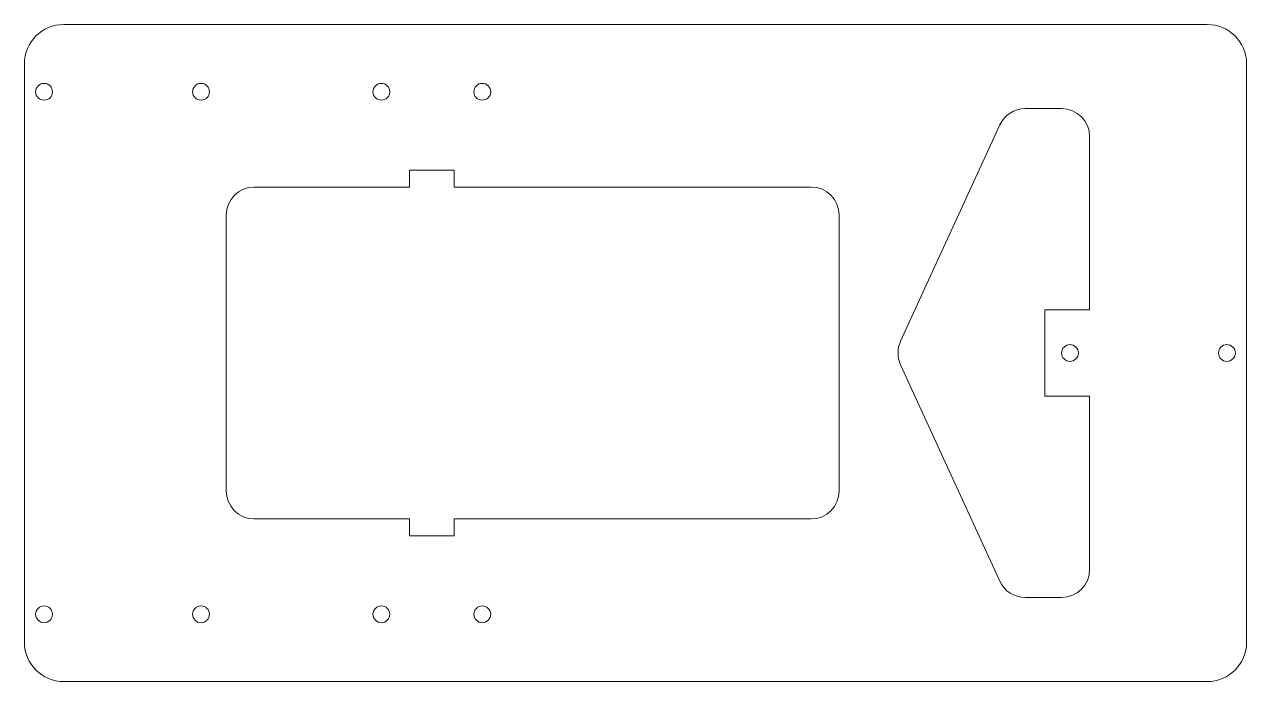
# Model space of a CAD drawing. Header units: millimetres. Extents: x -260 to -42, y 139 to 256.
import ezdxf

# ---------------------------------------------------------------- set-up
doc = ezdxf.new("R2010")
doc.units = ezdxf.units.MM

msp = doc.modelspace()

# ---------------------------------------------------------------- linework, layer by layer
at = {"color": 7, "linetype": 'Continuous', "lineweight": 15}
for p, q in [((-252.61, 256.34), (-48.61, 256.34)), ((-259.61, 249.34), (-259.61, 146.14)), ((-41.61, 249.34), (-41.61, 146.14)), ((-81.09, 241.34), (-74.6, 241.34)), ((-103.32, 199.83), (-85.64, 238.43)), ((-69.6, 236.34), (-69.6, 205.42)), ((-190.94, 230.34), (-182.94, 230.34)), ((-190.94, 227.34), (-190.94, 230.34)), ((-182.94, 230.34), (-182.94, 227.34)), ((-218.61, 227.34), (-190.94, 227.34)), ((-182.94, 227.34), (-119.28, 227.34)), ((-223.61, 173.14), (-223.61, 222.34)), ((-114.28, 222.34), (-114.28, 173.14)), ((-77.61, 205.42), (-77.61, 190.07)), ((-69.6, 205.42), (-77.61, 205.42)), ((-85.64, 157.06), (-103.32, 195.66)), ((-77.61, 190.07), (-69.6, 190.07)), ((-69.6, 190.07), (-69.6, 159.14)), ((-190.94, 168.14), (-218.61, 168.14)), ((-190.94, 165.14), (-190.94, 168.14)), ((-182.94, 168.14), (-182.94, 165.14)), ((-119.28, 168.14), (-182.94, 168.14)), ((-182.94, 165.14), (-190.94, 165.14)), ((-74.6, 154.14), (-81.09, 154.14)), ((-252.61, 139.14), (-48.61, 139.14))]:
    msp.add_line(p, q, dxfattribs=at)
for centre in [(-256.11, 244.34), (-228.11, 244.34), (-195.94, 244.34), (-177.94, 244.34), (-73.11, 197.74), (-45.11, 197.74), (-256.11, 151.14), (-228.11, 151.14), (-195.94, 151.14), (-177.94, 151.14)]:
    msp.add_circle(centre, 1.5, dxfattribs=at)
for centre, radius, start, end in [((-252.61, 249.34), 7, 90, 180), ((-48.61, 249.34), 7, 0, 90), ((-81.09, 236.34), 5, 90, 155.3835), ((-74.6, 236.34), 5, 0, 90), ((-218.61, 222.34), 5, 90, 180), ((-119.28, 222.34), 5, 0, 90), ((-98.78, 197.74), 5, 155.3835, 204.6165), ((-218.61, 173.14), 5, 180, 270), ((-119.28, 173.14), 5, 270, 0), ((-74.6, 159.14), 5, 270, 0), ((-81.09, 159.14), 5, 204.6165, 270), ((-252.61, 146.14), 7, 180, 270), ((-48.61, 146.14), 7, 270, 0)]:
    msp.add_arc(centre, radius, start, end, dxfattribs=at)

doc.saveas('drawing.dxf')
